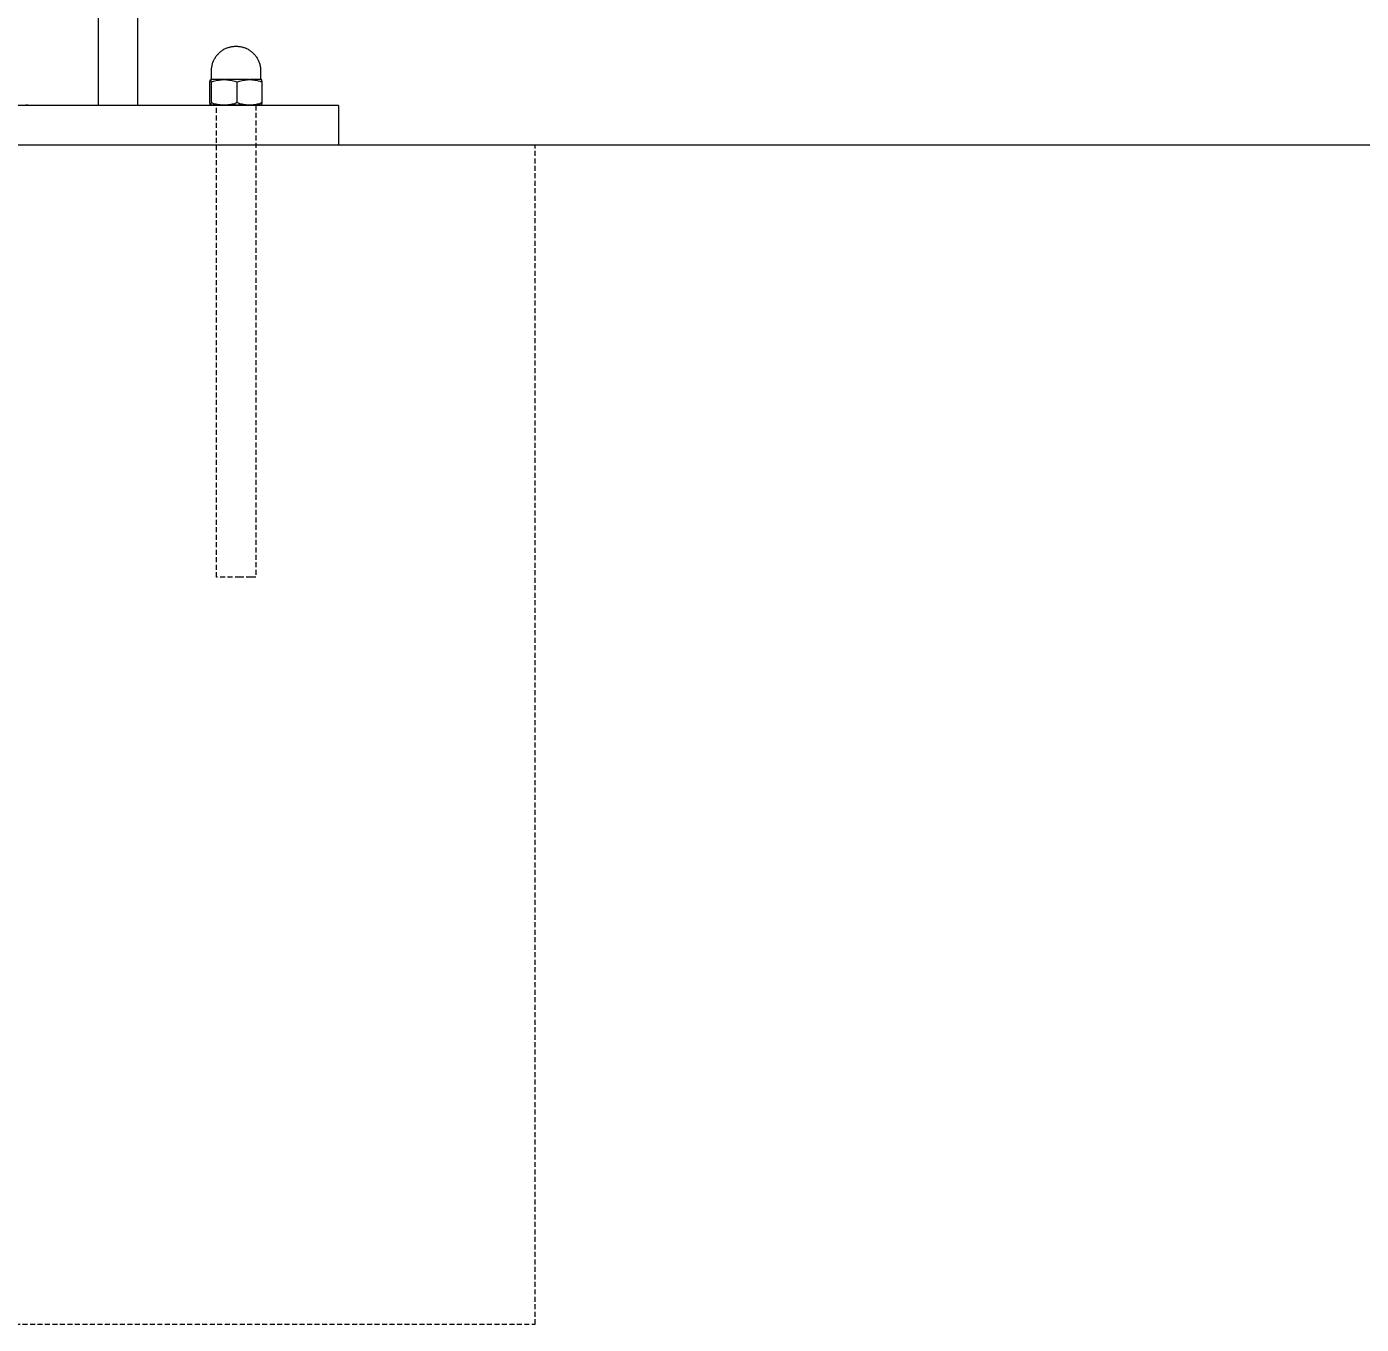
# Model space of a CAD drawing. Header units: millimetres. Extents: x -80 to 4518, y -398 to 2524.
# Drawn here: x 1618.4 to 1957.9, y 1077.5 to 1407.5 of the extents above; entities that cross this region are included whole.
import ezdxf

# ---------------------------------------------------------------- set-up
doc = ezdxf.new("R2010")
doc.units = ezdxf.units.MM
doc.linetypes.add('HIDDEN', pattern=[1.905, 1.27, -0.635])
for name, color, linetype, lineweight in [('ZANO_R', 7, 'Continuous', 0), ('ZANO_R_przerywana', 7, 'HIDDEN', 0), ('ZANO_W', 1, 'Continuous', 0)]:
    doc.layers.add(name, color=color, linetype=linetype, lineweight=lineweight)
doc.styles.add('Arial', font='arial.ttf')
doc.styles.get("Standard").update_dxf_attribs({"font": 'ARIALUNI.TTF'})
doc.dimstyles.new('pl i ang', dxfattribs={"dimtxt": 50, "dimasz": 50, "dimexe": 1.25, "dimexo": 0.625, "dimgap": 10, "dimtad": 1, "dimtoh": 1, "dimtxsty": 'Standard', "dimcen": 2.5, "dimclrd": 1, "dimclre": 1, "dimclrt": 1, "dimadec": 0, "dimazin": 0, "dimtfac": 1, "dimtmove": 0, "dimatfit": 3, "dimfxl": 1, "dimarcsym": 1})

# ---------------------------------------------------------------- blocks, each defined once
blk = doc.blocks.new('*D388')
at = {"layer": 'ZANO_W', "color": 1, "lineweight": -2}
blk.add_line((2189.64, 1454.5), (2185.06, 1488.61), dxfattribs=at)
for start, end in [(97.6419, 180), (52.4545, 75.0482), (202.5937, 225.1874)]:
    blk.add_arc((2199.97, 1377.51), 102.1, start, end, dxfattribs=at)
at = {"layer": 'ZANO_W', "color": 1}
for points in [[(2226.73, 1482.8), (2225.88, 1469.49), (2186.39, 1478.7)], [(2112.24, 1339.59), (2099.17, 1336.97), (2097.87, 1377.51)]]:
    blk.add_solid(points, dxfattribs=at)
at = {"layer": 'ZANO_W', "color": 1, "insert": (2100.03, 1464.93), "char_height": 40, "attachment_point": 5, "rotation": 48.821, "style": 'Arial'}
blk.add_mtext('82%%d', dxfattribs=at)

msp = doc.modelspace()

# ---------------------------------------------------------------- linework, layer by layer
at = {"layer": 'ZANO_R'}
for p, q in [((1636.68, 1387.51), (1636.68, 1435.04)), ((1646.68, 1387.51), (1646.68, 1435.04)), ((1668.8, 1401.88), (1668.99, 1401.97)), ((1668.99, 1401.97), (1669.19, 1402.06)), ((1669.19, 1402.06), (1669.38, 1402.14)), ((1669.38, 1402.14), (1669.58, 1402.22)), ((1669.58, 1402.22), (1669.79, 1402.28)), ((1669.79, 1402.28), (1669.99, 1402.35)), ((1669.99, 1402.35), (1670.2, 1402.4)), ((1670.2, 1402.4), (1670.4, 1402.45)), ((1670.4, 1402.45), (1670.61, 1402.49)), ((1670.61, 1402.49), (1670.82, 1402.52)), ((1670.82, 1402.52), (1671.04, 1402.54)), ((1671.04, 1402.54), (1671.25, 1402.56)), ((1671.25, 1402.56), (1671.46, 1402.57)), ((1671.46, 1402.57), (1671.68, 1402.58)), ((1671.68, 1402.58), (1671.89, 1402.57)), ((1671.89, 1402.57), (1672.1, 1402.56)), ((1672.1, 1402.56), (1672.32, 1402.54)), ((1672.32, 1402.54), (1672.53, 1402.52)), ((1672.53, 1402.52), (1672.74, 1402.49)), ((1672.74, 1402.49), (1672.95, 1402.45)), ((1672.95, 1402.45), (1673.16, 1402.4)), ((1673.16, 1402.4), (1673.36, 1402.35)), ((1673.36, 1402.35), (1673.57, 1402.28)), ((1673.57, 1402.28), (1673.77, 1402.22)), ((1673.77, 1402.22), (1673.97, 1402.14)), ((1673.97, 1402.14), (1674.17, 1402.06)), ((1674.17, 1402.06), (1674.36, 1401.97)), ((1674.36, 1401.97), (1674.55, 1401.88)), ((1665.79, 1398.42), (1665.86, 1398.62)), ((1665.86, 1398.62), (1665.94, 1398.82)), ((1665.94, 1398.82), (1666.03, 1399.01)), ((1666.03, 1399.01), (1666.13, 1399.2)), ((1666.13, 1399.2), (1666.23, 1399.39)), ((1666.23, 1399.39), (1666.34, 1399.57)), ((1666.34, 1399.57), (1666.45, 1399.76)), ((1666.45, 1399.76), (1666.57, 1399.93)), ((1666.57, 1399.93), (1666.7, 1400.1)), ((1666.7, 1400.1), (1666.83, 1400.27)), ((1666.83, 1400.27), (1666.97, 1400.44)), ((1666.97, 1400.44), (1667.11, 1400.59)), ((1667.11, 1400.59), (1667.26, 1400.75)), ((1667.26, 1400.75), (1667.41, 1400.9)), ((1667.41, 1400.9), (1667.57, 1401.04)), ((1667.57, 1401.04), (1667.73, 1401.18)), ((1667.73, 1401.18), (1667.9, 1401.31)), ((1667.9, 1401.31), (1668.07, 1401.43)), ((1668.07, 1401.43), (1668.25, 1401.55)), ((1668.25, 1401.55), (1668.43, 1401.67)), ((1668.43, 1401.67), (1668.61, 1401.78)), ((1668.61, 1401.78), (1668.8, 1401.88)), ((1674.55, 1401.88), (1674.74, 1401.78)), ((1674.74, 1401.78), (1674.92, 1401.67)), ((1674.92, 1401.67), (1675.1, 1401.55)), ((1675.1, 1401.55), (1675.28, 1401.43)), ((1675.28, 1401.43), (1675.45, 1401.31)), ((1675.45, 1401.31), (1675.62, 1401.18)), ((1675.62, 1401.18), (1675.78, 1401.04)), ((1675.78, 1401.04), (1675.94, 1400.9)), ((1675.94, 1400.9), (1676.1, 1400.75)), ((1676.1, 1400.75), (1676.24, 1400.59)), ((1676.24, 1400.59), (1676.39, 1400.44)), ((1676.39, 1400.44), (1676.52, 1400.27)), ((1676.52, 1400.27), (1676.66, 1400.1)), ((1676.66, 1400.1), (1676.78, 1399.93)), ((1676.78, 1399.93), (1676.9, 1399.76)), ((1676.9, 1399.76), (1677.02, 1399.57)), ((1677.02, 1399.57), (1677.12, 1399.39)), ((1677.12, 1399.39), (1677.23, 1399.2)), ((1677.23, 1399.2), (1677.32, 1399.01)), ((1677.32, 1399.01), (1677.41, 1398.82)), ((1677.41, 1398.82), (1677.49, 1398.62)), ((1677.49, 1398.62), (1677.57, 1398.42)), ((1665.43, 1396.54), (1665.44, 1396.75)), ((1665.43, 1396.33), (1665.43, 1396.54)), ((1665.43, 1394.2), (1665.43, 1396.33)), ((1665.44, 1396.75), (1665.46, 1396.97)), ((1665.46, 1396.97), (1665.48, 1397.18)), ((1665.48, 1397.18), (1665.52, 1397.39)), ((1665.52, 1397.39), (1665.56, 1397.6)), ((1665.56, 1397.6), (1665.6, 1397.81)), ((1665.6, 1397.81), (1665.66, 1398.01)), ((1665.66, 1398.01), (1665.72, 1398.22)), ((1665.72, 1398.22), (1665.79, 1398.42)), ((1677.57, 1398.42), (1677.63, 1398.22)), ((1677.63, 1398.22), (1677.69, 1398.01)), ((1677.69, 1398.01), (1677.75, 1397.81)), ((1677.75, 1397.81), (1677.8, 1397.6)), ((1677.8, 1397.6), (1677.83, 1397.39)), ((1677.83, 1397.39), (1677.87, 1397.18)), ((1677.87, 1397.18), (1677.89, 1396.97)), ((1677.89, 1396.97), (1677.91, 1396.75)), ((1677.91, 1396.75), (1677.92, 1396.54)), ((1677.92, 1396.54), (1677.93, 1396.33)), ((1677.93, 1396.33), (1677.93, 1394.2)), ((1665.03, 1393.5), (1665.18, 1394.08)), ((1665.03, 1388.16), (1665.03, 1393.5)), ((1665.18, 1394.08), (1665.33, 1393.5)), ((1668.56, 1394.08), (1665.19, 1394.08)), ((1665.31, 1394.08), (1665.43, 1394.2)), ((1665.33, 1393.5), (1665.65, 1393.6)), ((1665.33, 1393.5), (1665.33, 1388.16)), ((1665.65, 1393.6), (1665.98, 1393.7)), ((1665.98, 1393.7), (1666.31, 1393.78)), ((1666.31, 1393.78), (1666.64, 1393.86)), ((1666.64, 1393.86), (1666.97, 1393.92)), ((1666.97, 1393.92), (1667.3, 1393.97)), ((1667.3, 1393.97), (1667.64, 1394.02)), ((1667.64, 1394.02), (1667.98, 1394.05)), ((1667.98, 1394.05), (1668.31, 1394.07)), ((1668.31, 1394.07), (1668.65, 1394.08)), ((1668.65, 1394.08), (1668.99, 1394.07)), ((1675.05, 1394.08), (1668.77, 1394.08)), ((1668.99, 1394.07), (1669.33, 1394.05)), ((1669.33, 1394.05), (1669.67, 1394.02)), ((1669.67, 1394.02), (1670, 1393.97)), ((1670, 1393.97), (1670.34, 1393.92)), ((1670.34, 1393.92), (1670.67, 1393.86)), ((1670.67, 1393.86), (1671, 1393.78)), ((1671, 1393.78), (1671.33, 1393.7)), ((1671.33, 1393.7), (1671.65, 1393.6)), ((1671.65, 1393.6), (1671.98, 1393.5)), ((1671.98, 1393.5), (1672.28, 1393.6)), ((1671.98, 1388.16), (1671.98, 1393.5)), ((1672.28, 1393.6), (1672.59, 1393.7)), ((1672.59, 1393.7), (1672.9, 1393.78)), ((1672.9, 1393.78), (1673.22, 1393.86)), ((1673.22, 1393.86), (1673.54, 1393.92)), ((1673.54, 1393.92), (1673.86, 1393.97)), ((1673.86, 1393.97), (1674.18, 1394.01)), ((1674.18, 1394.01), (1674.5, 1394.05)), ((1674.5, 1394.05), (1674.82, 1394.07)), ((1674.82, 1394.07), (1675.15, 1394.08)), ((1675.15, 1394.08), (1675.47, 1394.07)), ((1677.4, 1394.08), (1675.23, 1394.08)), ((1675.47, 1394.07), (1675.8, 1394.05)), ((1675.8, 1394.05), (1676.12, 1394.01)), ((1676.12, 1394.01), (1676.44, 1393.97)), ((1676.44, 1393.97), (1676.76, 1393.92)), ((1676.76, 1393.92), (1677.08, 1393.86)), ((1677.08, 1393.86), (1677.39, 1393.78)), ((1677.39, 1393.78), (1677.7, 1393.7)), ((1677.99, 1394.08), (1677.4, 1394.08)), ((1677.7, 1393.7), (1678.01, 1393.6)), ((1677.93, 1394.2), (1677.93, 1394.19)), ((1677.93, 1394.19), (1677.93, 1394.19)), ((1677.93, 1394.19), (1677.93, 1394.19)), ((1677.93, 1394.19), (1677.93, 1394.18)), ((1677.93, 1394.18), (1677.93, 1394.18)), ((1677.93, 1394.18), (1677.93, 1394.17)), ((1677.93, 1394.17), (1677.93, 1394.17)), ((1677.93, 1394.17), (1677.93, 1394.17)), ((1677.93, 1394.17), (1677.93, 1394.16)), ((1677.93, 1394.16), (1677.93, 1394.16)), ((1677.93, 1394.16), (1677.93, 1394.15)), ((1677.93, 1394.15), (1677.94, 1394.15)), ((1677.94, 1394.15), (1677.94, 1394.15)), ((1677.94, 1394.15), (1677.94, 1394.14)), ((1677.94, 1394.14), (1677.94, 1394.14)), ((1677.94, 1394.14), (1677.94, 1394.14)), ((1677.94, 1394.14), (1677.95, 1394.13)), ((1677.95, 1394.13), (1677.95, 1394.13)), ((1677.95, 1394.13), (1677.95, 1394.13)), ((1677.95, 1394.13), (1677.95, 1394.12)), ((1677.95, 1394.12), (1677.95, 1394.12)), ((1677.95, 1394.12), (1677.96, 1394.12)), ((1677.96, 1394.12), (1677.96, 1394.11)), ((1677.96, 1394.11), (1677.96, 1394.11)), ((1677.96, 1394.11), (1677.97, 1394.11)), ((1677.97, 1394.11), (1677.97, 1394.11)), ((1677.97, 1394.11), (1677.97, 1394.1)), ((1677.97, 1394.1), (1677.98, 1394.1)), ((1677.98, 1394.1), (1677.98, 1394.1)), ((1677.98, 1394.1), (1677.98, 1394.1)), ((1677.98, 1394.1), (1677.99, 1394.09)), ((1677.99, 1394.09), (1677.99, 1394.09)), ((1677.99, 1394.09), (1677.99, 1394.09)), ((1677.99, 1394.09), (1678, 1394.09)), ((1678.13, 1394.08), (1677.99, 1394.08)), ((1678, 1394.09), (1678, 1394.09)), ((1678, 1394.09), (1678, 1394.09)), ((1678, 1394.09), (1678.01, 1394.08)), ((1678.01, 1394.08), (1678.01, 1394.08)), ((1678.01, 1394.08), (1678.02, 1394.08)), ((1678.01, 1393.6), (1678.32, 1393.5)), ((1678.02, 1394.08), (1678.02, 1394.08)), ((1678.02, 1394.08), (1678.02, 1394.08)), ((1678.02, 1394.08), (1678.03, 1394.08)), ((1678.03, 1394.08), (1678.03, 1394.08)), ((1678.03, 1394.08), (1678.04, 1394.08)), ((1678.17, 1394.08), (1678.13, 1394.08)), ((1678.18, 1394.08), (1678.17, 1394.08)), ((1678.17, 1394.08), (1678.17, 1394.08)), ((1678.18, 1394.08), (1678.18, 1394.07)), ((1678.18, 1394.08), (1678.18, 1394.08)), ((1678.18, 1394.08), (1678.18, 1394.08)), ((1678.18, 1394.08), (1678.18, 1394.08)), ((1678.32, 1393.5), (1678.18, 1394.07)), ((1678.32, 1388.16), (1678.32, 1393.5)), ((1680.95, 1387.51), (1602.4, 1387.51)), ((1618.68, 1387.58), (1618.18, 1387.58)), ((1664.68, 1387.58), (1665.18, 1387.58)), ((1665.18, 1387.58), (1665.03, 1388.16)), ((1665.33, 1388.16), (1665.18, 1387.58)), ((1668.56, 1387.58), (1665.19, 1387.58)), ((1665.65, 1388.05), (1665.33, 1388.16)), ((1665.98, 1387.96), (1665.65, 1388.05)), ((1666.31, 1387.87), (1665.98, 1387.96)), ((1666.64, 1387.8), (1666.31, 1387.87)), ((1666.97, 1387.73), (1666.64, 1387.8)), ((1667.3, 1387.68), (1666.97, 1387.73)), ((1667.64, 1387.64), (1667.3, 1387.68)), ((1667.98, 1387.61), (1667.64, 1387.64)), ((1668.31, 1387.59), (1667.98, 1387.61)), ((1668.65, 1387.58), (1668.31, 1387.59)), ((1668.99, 1387.59), (1668.65, 1387.58)), ((1675.06, 1387.58), (1668.74, 1387.58)), ((1669.33, 1387.61), (1668.99, 1387.59)), ((1669.67, 1387.64), (1669.33, 1387.61)), ((1670, 1387.68), (1669.67, 1387.64)), ((1670.34, 1387.73), (1670, 1387.68)), ((1670.67, 1387.8), (1670.34, 1387.73)), ((1671, 1387.87), (1670.67, 1387.8)), ((1671.33, 1387.96), (1671, 1387.87)), ((1671.65, 1388.05), (1671.33, 1387.96)), ((1671.98, 1388.16), (1671.65, 1388.05)), ((1672.28, 1388.05), (1671.98, 1388.16)), ((1672.59, 1387.96), (1672.28, 1388.05)), ((1672.9, 1387.87), (1672.59, 1387.96)), ((1673.22, 1387.8), (1672.9, 1387.87)), ((1673.54, 1387.74), (1673.22, 1387.8)), ((1673.86, 1387.68), (1673.54, 1387.74)), ((1674.18, 1387.64), (1673.86, 1387.68)), ((1674.5, 1387.61), (1674.18, 1387.64)), ((1674.82, 1387.59), (1674.5, 1387.61)), ((1675.15, 1387.58), (1674.82, 1387.59)), ((1675.47, 1387.59), (1675.15, 1387.58)), ((1677.42, 1387.58), (1675.27, 1387.58)), ((1675.8, 1387.61), (1675.47, 1387.59)), ((1676.12, 1387.64), (1675.8, 1387.61)), ((1676.44, 1387.68), (1676.12, 1387.64)), ((1676.76, 1387.74), (1676.44, 1387.68)), ((1677.08, 1387.8), (1676.76, 1387.74)), ((1677.39, 1387.87), (1677.08, 1387.8)), ((1677.7, 1387.96), (1677.39, 1387.87)), ((1678, 1387.58), (1677.42, 1387.58)), ((1678.01, 1388.05), (1677.7, 1387.96)), ((1678.13, 1387.58), (1678, 1387.58)), ((1678.32, 1388.16), (1678.01, 1388.05)), ((1678.17, 1387.58), (1678.13, 1387.58)), ((1678.18, 1387.58), (1678.17, 1387.58)), ((1678.17, 1387.58), (1678.17, 1387.58)), ((1678.18, 1387.58), (1678.32, 1388.16)), ((1678.18, 1387.58), (1678.18, 1387.58)), ((1678.18, 1387.58), (1678.68, 1387.58)), ((1678.18, 1387.58), (1678.18, 1387.58)), ((1678.18, 1387.58), (1678.18, 1387.58)), ((1678.18, 1387.58), (1678.18, 1387.58)), ((1684.95, 1387.51), (1680.95, 1387.51)), ((1697.76, 1387.51), (1684.95, 1387.51)), ((1697.76, 1387.51), (1697.77, 1387.51)), ((1697.77, 1387.51), (1697.77, 1377.51)), ((1047.77, 1377.51), (1747.77, 1377.51))]:
    msp.add_line(p, q, dxfattribs=at)
msp.add_lwpolyline([(-78.2, 1377.51), (3090.51, 1377.51)], dxfattribs=at)
at = {"layer": 'ZANO_R_przerywana'}
for p, q in [((1666.68, 1267.51), (1666.68, 1387.51)), ((1676.68, 1387.51), (1676.68, 1267.51)), ((1747.77, 1077.51), (1747.77, 1377.51)), ((1672.68, 1267.51), (1666.68, 1267.51)), ((1675.54, 1267.51), (1672.68, 1267.51)), ((1676.41, 1267.51), (1675.54, 1267.51)), ((1676.62, 1267.51), (1676.41, 1267.51)), ((1676.67, 1267.51), (1676.62, 1267.51)), ((1676.67, 1267.51), (1676.68, 1267.51)), ((1676.68, 1267.51), (1676.67, 1267.51)), ((1676.67, 1267.51), (1676.67, 1267.51)), ((1676.68, 1267.51), (1676.68, 1267.51)), ((1676.68, 1267.51), (1676.68, 1267.51)), ((1047.77, 1077.51), (1747.77, 1077.51))]:
    msp.add_line(p, q, dxfattribs=at)

# ---------------------------------------------------------------- dimensions: what is measured, and where the dimension line sits
at = {"layer": 'ZANO_W'}
dim = msp.add_angular_dim_2l(base=(2141.27, 1461.04), line1=((-78.2, 1377.51), (3090.51, 1377.51)), line2=((2194.69, 1416.83), (2190.97, 1444.59)), dimstyle='pl i ang', override={"dimtxt": 40, "dimasz": 40, "dimexe": 10, "dimexo": 10, "dimtoh": 0, "dimdec": 0, "dimtxsty": 'Arial', "dimtdec": 0, "dimtmove": 1}, dxfattribs=at)
dim.commit()
dim.dimension.update_dxf_attribs({"geometry": '*D388', "text_midpoint": (2100.03, 1464.93)})

doc.saveas('drawing.dxf')
